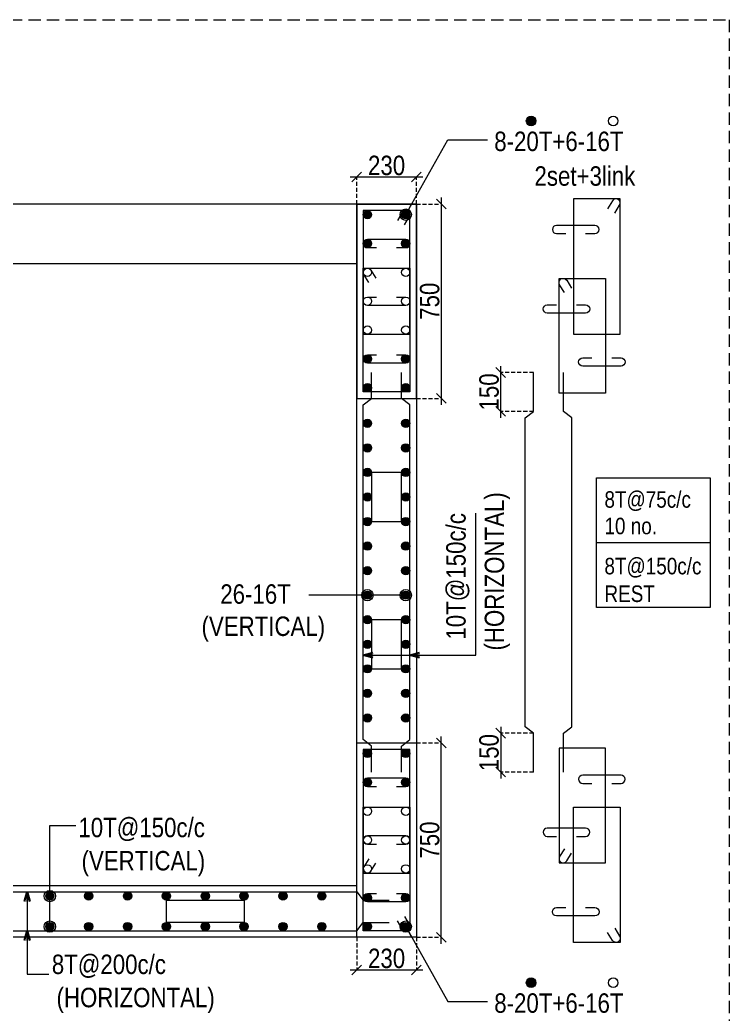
# Model space of a CAD drawing. Header units: millimetres. Extents: x 1112055 to 3390982, y -148532 to 766891.
# Drawn here: x 2258776 to 2269805, y 250427 to 265775 of the extents above; entities that cross this region are included whole.
import ezdxf

# ---------------------------------------------------------------- set-up
doc = ezdxf.new("R2010")
doc.units = ezdxf.units.MM
doc.header["$PDMODE"] = 35
doc.header["$PDSIZE"] = -25
doc.linetypes.add('DASHED2', pattern=[0.375, 0.25, -0.125])
doc.linetypes.add('Hidden', pattern=[9.525, 6.35, -3.175])
for name, color, linetype, lineweight in [('B COL. SIZE DIM', 220, 'Continuous', 25), ('B COLUMN', 1, 'Hidden', 9), ('B P.C.C', 251, 'Continuous', 0), ('B STEEL', 34, 'Continuous', 15), ('B STEEL TEXT', 7, 'Continuous', 15), ('B TITLE BLOCK', 250, 'Continuous', 0)]:
    doc.layers.add(name, color=color, linetype=linetype, lineweight=lineweight)
doc.styles.add('ARIAL', font='arial.ttf')
doc.styles.add('dim inside', font='romans.shx', dxfattribs={"width": 0.8, "height": 125})
doc.styles.add('SWINC', font='swissc.ttf')
doc.dimstyles.new('DIM 1', dxfattribs={"dimscale": 0, "dimtxt": 230, "dimasz": 150, "dimexe": 0.18, "dimexo": 0.0625, "dimgap": 0.5, "dimtad": 1, "dimdec": 0, "dimzin": 0, "dimdsep": 46, "dimtxsty": 'ARIAL', "dimblk": 'OBLIQUE', "dimcen": 6, "dimse1": 1, "dimse2": 1, "dimclrd": 256, "dimclrt": 256, "dimadec": 0, "dimazin": 2, "dimtfac": 0.75, "dimtdec": 0, "dimtix": 1, "dimtofl": 0, "dimtmove": 1, "dimatfit": 3, "dimldrblk": 'OPEN30', "dimfxl": 0.18, "dimfrac": 1, "dimtolj": 1, "dimtzin": 0, "dimlwd": -1, "dimarcsym": 0})
doc.dimstyles.new('dim inside', dxfattribs={"dimtxt": 125, "dimasz": 100, "dimexe": 0, "dimexo": 0, "dimgap": 10, "dimtad": 0, "dimdec": 0, "dimzin": 0, "dimdsep": 46, "dimtxsty": 'dim inside', "dimblk": 'SMALL', "dimcen": 0.09, "dimadec": 0, "dimazin": 0, "dimtfac": 1, "dimtdec": 0, "dimtofl": 0, "dimtmove": 0, "dimatfit": 3, "dimfxl": 1, "dimtolj": 1, "dimtzin": 0, "dimarcsym": 2})

# ---------------------------------------------------------------- blocks, each defined once
blk = doc.blocks.new('_Oblique')
at = {"color": 0, "linetype": 'ByBlock', "lineweight": -2}
blk.add_line((-0.5, -0.5), (0.5, 0.5), dxfattribs=at)
blk = doc.blocks.new('_Open30')
at = {"color": 0, "linetype": 'ByBlock', "lineweight": -2}
for p, q in [((-1, 0.27), (0, 0)), ((0, 0), (-1, -0.27)), ((0, 0), (-1, 0))]:
    blk.add_line(p, q, dxfattribs=at)
blk = doc.blocks.new('*D701')
at = {"layer": 'B COL. SIZE DIM', "color": 250, "lineweight": 9, "ltscale": 250, "transparency": 16777216}
blk.add_line((2264999, 263348), (2263879, 263348), dxfattribs=at)
at = {"layer": 'B COL. SIZE DIM', "color": 250, "linetype": 'DASHED2', "lineweight": 9, "ltscale": 250, "transparency": 16777216}
for p, q in [((2263979, 262932), (2263979, 263348)), ((2264899, 262932), (2264899, 263348))]:
    blk.add_line(p, q, dxfattribs=at)
at = {"layer": 'Defpoints', "color": 0, "ltscale": 250, "transparency": 16777216}
for p in [(2263979, 263348), (2263979, 262932), (2264899, 262932)]:
    blk.add_point(p, dxfattribs=at)
at = {"layer": 'B COL. SIZE DIM', "color": 250, "lineweight": 9, "ltscale": 250, "transparency": 16777216, "xscale": 150, "yscale": 150, "zscale": 150, "rotation": 180}
blk.add_blockref('_Oblique', (2263979, 263348), dxfattribs=at)
at = {"layer": 'B COL. SIZE DIM', "color": 250, "lineweight": 9, "ltscale": 250, "transparency": 16777216, "xscale": 150, "yscale": 150, "zscale": 150}
blk.add_blockref('_Oblique', (2264899, 263348), dxfattribs=at)
at = {"layer": 'B COL. SIZE DIM', "color": 6, "ltscale": 250, "transparency": 16777216, "insert": (2264439, 263527), "char_height": 300, "attachment_point": 5, "style": 'SWINC'}
blk.add_mtext('\\A1;230', dxfattribs=at)
blk = doc.blocks.new('*D710')
at = {"layer": 'B COL. SIZE DIM', "color": 250, "linetype": 'DASHED2', "lineweight": 9, "ltscale": 250, "transparency": 16777216}
for p, q in [((2264899, 262932), (2265284, 262932)), ((2264899, 259932), (2265284, 259932))]:
    blk.add_line(p, q, dxfattribs=at)
at = {"layer": 'B COL. SIZE DIM', "color": 250, "lineweight": 9, "ltscale": 250, "transparency": 16777216}
blk.add_line((2265284, 263032), (2265284, 259832), dxfattribs=at)
at = {"layer": 'Defpoints', "color": 0, "ltscale": 250, "transparency": 16777216}
for p in [(2264899, 262932), (2264899, 259932), (2265284, 259932)]:
    blk.add_point(p, dxfattribs=at)
at = {"layer": 'B COL. SIZE DIM', "color": 250, "lineweight": 9, "ltscale": 250, "transparency": 16777216, "xscale": 150, "yscale": 150, "zscale": 150}
for p, rotation in [((2265284, 262932), 90), ((2265284, 259932), 270)]:
    blk.add_blockref('_Oblique', p, dxfattribs=dict(at, rotation=rotation))
at = {"layer": 'B COL. SIZE DIM', "color": 6, "ltscale": 250, "transparency": 16777216, "insert": (2265105, 261432), "char_height": 300, "attachment_point": 5, "rotation": 90, "style": 'SWINC'}
blk.add_mtext('\\A1;750', dxfattribs=at)
blk = doc.blocks.new('*D702')
at = {"layer": 'B COL. SIZE DIM', "color": 250, "linetype": 'DASHED2', "lineweight": 9, "ltscale": 250, "transparency": 16777216}
for p, q in [((2263979, 251614), (2263979, 251107)), ((2264899, 251614), (2264899, 251107))]:
    blk.add_line(p, q, dxfattribs=at)
at = {"layer": 'B COL. SIZE DIM', "color": 250, "lineweight": 9, "ltscale": 250, "transparency": 16777216}
blk.add_line((2264999, 251107), (2263879, 251107), dxfattribs=at)
at = {"layer": 'Defpoints', "color": 0, "ltscale": 250, "transparency": 16777216}
for p in [(2263979, 251614), (2264899, 251614), (2263979, 251107)]:
    blk.add_point(p, dxfattribs=at)
at = {"layer": 'B COL. SIZE DIM', "color": 250, "lineweight": 9, "ltscale": 250, "transparency": 16777216, "xscale": 150, "yscale": 150, "zscale": 150, "rotation": 180}
blk.add_blockref('_Oblique', (2263979, 251107), dxfattribs=at)
at = {"layer": 'B COL. SIZE DIM', "color": 250, "lineweight": 9, "ltscale": 250, "transparency": 16777216, "xscale": 150, "yscale": 150, "zscale": 150}
blk.add_blockref('_Oblique', (2264899, 251107), dxfattribs=at)
at = {"layer": 'B COL. SIZE DIM', "color": 6, "ltscale": 250, "transparency": 16777216, "insert": (2264439, 251286), "char_height": 300, "attachment_point": 5, "style": 'SWINC'}
blk.add_mtext('\\A1;230', dxfattribs=at)
blk = doc.blocks.new('*D703')
at = {"layer": 'B COL. SIZE DIM', "color": 250, "lineweight": 9, "ltscale": 250, "transparency": 16777216}
blk.add_line((2266201, 254864), (2266201, 254064), dxfattribs=at)
at = {"layer": 'B COL. SIZE DIM', "color": 250, "linetype": 'DASHED2', "lineweight": 9, "ltscale": 250, "transparency": 16777216}
for p, q in [((2266706, 254764), (2266201, 254764)), ((2266706, 254164), (2266201, 254164))]:
    blk.add_line(p, q, dxfattribs=at)
at = {"layer": 'Defpoints', "color": 0, "ltscale": 250, "transparency": 16777216}
for p in [(2266706, 254764), (2266201, 254164), (2266706, 254164)]:
    blk.add_point(p, dxfattribs=at)
at = {"layer": 'B COL. SIZE DIM', "color": 250, "lineweight": 9, "ltscale": 250, "transparency": 16777216, "xscale": 150, "yscale": 150, "zscale": 150}
for p, rotation in [((2266201, 254764), 90), ((2266201, 254164), 270)]:
    blk.add_blockref('_Oblique', p, dxfattribs=dict(at, rotation=rotation))
at = {"layer": 'B COL. SIZE DIM', "color": 6, "ltscale": 250, "transparency": 16777216, "insert": (2266022, 254464), "char_height": 300, "attachment_point": 5, "rotation": 90, "style": 'SWINC'}
blk.add_mtext('\\A1;150', dxfattribs=at)
blk = doc.blocks.new('*D704')
at = {"layer": 'B COL. SIZE DIM', "color": 250, "lineweight": 9, "ltscale": 250, "transparency": 16777216}
blk.add_line((2266201, 259632), (2266201, 260432), dxfattribs=at)
at = {"layer": 'B COL. SIZE DIM', "color": 250, "linetype": 'DASHED2', "lineweight": 9, "ltscale": 250, "transparency": 16777216}
for p, q in [((2266706, 260332), (2266201, 260332)), ((2266706, 259732), (2266201, 259732))]:
    blk.add_line(p, q, dxfattribs=at)
at = {"layer": 'Defpoints', "color": 0, "ltscale": 250, "transparency": 16777216}
for p in [(2266201, 260332), (2266706, 260332), (2266706, 259732)]:
    blk.add_point(p, dxfattribs=at)
at = {"layer": 'B COL. SIZE DIM', "color": 250, "lineweight": 9, "ltscale": 250, "transparency": 16777216, "xscale": 150, "yscale": 150, "zscale": 150}
for p, rotation in [((2266201, 260332), 90), ((2266201, 259732), 270)]:
    blk.add_blockref('_Oblique', p, dxfattribs=dict(at, rotation=rotation))
at = {"layer": 'B COL. SIZE DIM', "color": 6, "ltscale": 250, "transparency": 16777216, "insert": (2266022, 260032), "char_height": 300, "attachment_point": 5, "rotation": 90, "style": 'SWINC'}
blk.add_mtext('\\A1;150', dxfattribs=at)
blk = doc.blocks.new('*D711')
at = {"layer": 'B COL. SIZE DIM', "color": 250, "lineweight": 9, "ltscale": 250, "transparency": 16777216}
blk.add_line((2265284, 251514), (2265284, 254714), dxfattribs=at)
at = {"layer": 'B COL. SIZE DIM', "color": 250, "linetype": 'DASHED2', "lineweight": 9, "ltscale": 250, "transparency": 16777216}
for p, q in [((2264899, 254614), (2265284, 254614)), ((2264899, 251614), (2265284, 251614))]:
    blk.add_line(p, q, dxfattribs=at)
at = {"layer": 'Defpoints', "color": 0, "ltscale": 250, "transparency": 16777216}
for p in [(2264899, 254614), (2265284, 254614), (2264899, 251614)]:
    blk.add_point(p, dxfattribs=at)
at = {"layer": 'B COL. SIZE DIM', "color": 250, "lineweight": 9, "ltscale": 250, "transparency": 16777216, "xscale": 150, "yscale": 150, "zscale": 150}
for p, rotation in [((2265284, 254614), 90), ((2265284, 251614), 270)]:
    blk.add_blockref('_Oblique', p, dxfattribs=dict(at, rotation=rotation))
at = {"layer": 'B COL. SIZE DIM', "color": 6, "ltscale": 250, "transparency": 16777216, "insert": (2265105, 253114), "char_height": 300, "attachment_point": 5, "rotation": 90, "style": 'SWINC'}
blk.add_mtext('\\A1;750', dxfattribs=at)

msp = doc.modelspace()

# ---------------------------------------------------------------- hatches: boundary and pattern name
at = {"layer": 'B STEEL', "lineweight": 13}
h = msp.add_hatch(color=256, dxfattribs=at)
h.dxf.hatch_style = 1
edge = h.paths.add_edge_path()
edge.add_arc((2266670, 264214.7), 73.3, 0, 360)
at = {"layer": 'B STEEL', "lineweight": 9, "ltscale": 0.5}
h = msp.add_hatch(color=34, dxfattribs=at)
edge = h.paths.add_edge_path()
edge.add_arc((2264142.9, 262768.4), 64, 360, 720, ccw=False)
h = msp.add_hatch(color=34, dxfattribs=at)
edge = h.paths.add_edge_path()
edge.add_arc((2264734.9, 262768.4), 64, -180, 180)
h = msp.add_hatch(color=34, dxfattribs=at)
edge = h.paths.add_edge_path()
edge.add_arc((2264142.9, 262323), 64, 360, 720, ccw=False)
h = msp.add_hatch(color=34, dxfattribs=at)
edge = h.paths.add_edge_path()
edge.add_arc((2264734.9, 262323), 64, -180, 180)
h = msp.add_hatch(color=34, dxfattribs=at)
edge = h.paths.add_edge_path()
edge.add_arc((2264142.9, 260541.7), 64, 360, 720, ccw=False)
h = msp.add_hatch(color=34, dxfattribs=at)
edge = h.paths.add_edge_path()
edge.add_arc((2264734.9, 260541.7), 64, -180, 180)
h = msp.add_hatch(color=34, dxfattribs=at)
edge = h.paths.add_edge_path()
edge.add_arc((2264142.9, 260096.4), 64, 0, 360)
h = msp.add_hatch(color=34, dxfattribs=at)
edge = h.paths.add_edge_path()
edge.add_arc((2264734.9, 260096.4), 64, 540, 900, ccw=False)
h = msp.add_hatch(color=34, dxfattribs=at)
edge = h.paths.add_edge_path()
edge.add_arc((2264142.9, 259547.3), 64, 360, 720, ccw=False)
h = msp.add_hatch(color=34, dxfattribs=at)
edge = h.paths.add_edge_path()
edge.add_arc((2264734.9, 259547.3), 64, -180, 180)
h = msp.add_hatch(color=34, dxfattribs=at)
edge = h.paths.add_edge_path()
edge.add_arc((2264142.9, 259168.4), 64, 360, 720, ccw=False)
h = msp.add_hatch(color=34, dxfattribs=at)
edge = h.paths.add_edge_path()
edge.add_arc((2264734.9, 259168.4), 64, -180, 180)
h = msp.add_hatch(color=34, dxfattribs=at)
edge = h.paths.add_edge_path()
edge.add_arc((2264142.9, 258789.4), 64, 360, 720, ccw=False)
h = msp.add_hatch(color=34, dxfattribs=at)
edge = h.paths.add_edge_path()
edge.add_arc((2264734.9, 258789.4), 64, -180, 180)
h = msp.add_hatch(color=34, dxfattribs=at)
edge = h.paths.add_edge_path()
edge.add_arc((2264142.9, 258410.4), 64, 360, 720, ccw=False)
h = msp.add_hatch(color=34, dxfattribs=at)
edge = h.paths.add_edge_path()
edge.add_arc((2264734.9, 258410.4), 64, -180, 180)
h = msp.add_hatch(color=34, dxfattribs=at)
edge = h.paths.add_edge_path()
edge.add_arc((2264142.9, 258031.4), 64, 360, 720, ccw=False)
h = msp.add_hatch(color=34, dxfattribs=at)
edge = h.paths.add_edge_path()
edge.add_arc((2264734.9, 258031.4), 64, -180, 180)
h = msp.add_hatch(color=34, dxfattribs=at)
edge = h.paths.add_edge_path()
edge.add_arc((2264142.9, 257652.4), 64, 360, 720, ccw=False)
h = msp.add_hatch(color=34, dxfattribs=at)
edge = h.paths.add_edge_path()
edge.add_arc((2264734.9, 257652.4), 64, -180, 180)
h = msp.add_hatch(color=34, dxfattribs=at)
edge = h.paths.add_edge_path()
edge.add_arc((2264142.9, 257273.4), 64, 360, 720, ccw=False)
h = msp.add_hatch(color=34, dxfattribs=at)
edge = h.paths.add_edge_path()
edge.add_arc((2264734.9, 257273.4), 64, -180, 180)
h = msp.add_hatch(color=34, dxfattribs=at)
edge = h.paths.add_edge_path()
edge.add_arc((2264142.9, 256894.4), 64, 360, 720, ccw=False)
h = msp.add_hatch(color=34, dxfattribs=at)
edge = h.paths.add_edge_path()
edge.add_arc((2264734.9, 256894.4), 64, -180, 180)
h = msp.add_hatch(color=34, dxfattribs=at)
edge = h.paths.add_edge_path()
edge.add_arc((2264142.9, 256515.4), 64, 360, 720, ccw=False)
h = msp.add_hatch(color=34, dxfattribs=at)
edge = h.paths.add_edge_path()
edge.add_arc((2264734.9, 256515.4), 64, -180, 180)
h = msp.add_hatch(color=34, dxfattribs=at)
edge = h.paths.add_edge_path()
edge.add_arc((2264142.9, 256136.4), 64, 360, 720, ccw=False)
h = msp.add_hatch(color=34, dxfattribs=at)
edge = h.paths.add_edge_path()
edge.add_arc((2264734.9, 256136.4), 64, -180, 180)
h = msp.add_hatch(color=34, dxfattribs=at)
edge = h.paths.add_edge_path()
edge.add_arc((2264142.9, 255757.4), 64, 360, 720, ccw=False)
h = msp.add_hatch(color=34, dxfattribs=at)
edge = h.paths.add_edge_path()
edge.add_arc((2264734.9, 255757.4), 64, -180, 180)
h = msp.add_hatch(color=34, dxfattribs=at)
edge = h.paths.add_edge_path()
edge.add_arc((2264142.9, 255378.4), 64, 360, 720, ccw=False)
h = msp.add_hatch(color=34, dxfattribs=at)
edge = h.paths.add_edge_path()
edge.add_arc((2264734.9, 255378.4), 64, -180, 180)
h = msp.add_hatch(color=34, dxfattribs=at)
edge = h.paths.add_edge_path()
edge.add_arc((2264142.9, 254999.4), 64, 360, 720, ccw=False)
h = msp.add_hatch(color=34, dxfattribs=at)
edge = h.paths.add_edge_path()
edge.add_arc((2264734.9, 254999.4), 64, -180, 180)
h = msp.add_hatch(color=34, dxfattribs=at)
edge = h.paths.add_edge_path()
edge.add_arc((2264142.9, 254450.3), 64, 360, 720, ccw=False)
h = msp.add_hatch(color=34, dxfattribs=at)
edge = h.paths.add_edge_path()
edge.add_arc((2264734.9, 254450.3), 64, -180, 180)
h = msp.add_hatch(color=34, dxfattribs=at)
edge = h.paths.add_edge_path()
edge.add_arc((2264143, 254005), 64, 360, 720, ccw=False)
h = msp.add_hatch(color=34, dxfattribs=at)
edge = h.paths.add_edge_path()
edge.add_arc((2264734.9, 254005), 64, -180, 180)
h = msp.add_hatch(color=34, dxfattribs=at)
edge = h.paths.add_edge_path()
edge.add_arc((2259238.9, 252250.3), 64, 0, 360)
h = msp.add_hatch(color=34, dxfattribs=at)
edge = h.paths.add_edge_path()
edge.add_arc((2259838.9, 252250.3), 64, 0, 360)
h = msp.add_hatch(color=34, dxfattribs=at)
edge = h.paths.add_edge_path()
edge.add_arc((2260438.9, 252250.3), 64, 180, 540, ccw=False)
h = msp.add_hatch(color=34, dxfattribs=at)
edge = h.paths.add_edge_path()
edge.add_arc((2261038.9, 252250.3), 64, 0, 360)
h = msp.add_hatch(color=34, dxfattribs=at)
edge = h.paths.add_edge_path()
edge.add_arc((2261638.9, 252250.3), 64, 0, 360)
h = msp.add_hatch(color=34, dxfattribs=at)
edge = h.paths.add_edge_path()
edge.add_arc((2262238.9, 252250.3), 64, 0, 360)
h = msp.add_hatch(color=34, dxfattribs=at)
edge = h.paths.add_edge_path()
edge.add_arc((2262838.9, 252250.3), 64, 0, 360)
h = msp.add_hatch(color=34, dxfattribs=at)
edge = h.paths.add_edge_path()
edge.add_arc((2263438.9, 252250.3), 64, 0, 360)
h = msp.add_hatch(color=34, dxfattribs=at)
edge = h.paths.add_edge_path()
edge.add_arc((2264143, 252223.7), 64, 360, 720, ccw=False)
h = msp.add_hatch(color=34, dxfattribs=at)
edge = h.paths.add_edge_path()
edge.add_arc((2264734.9, 252223.7), 64, -180, 180)
h = msp.add_hatch(color=34, dxfattribs=at)
edge = h.paths.add_edge_path()
edge.add_arc((2259238.9, 251778.4), 64, 0, 360)
h = msp.add_hatch(color=34, dxfattribs=at)
edge = h.paths.add_edge_path()
edge.add_arc((2259838.9, 251778.4), 64, 0, 360)
h = msp.add_hatch(color=34, dxfattribs=at)
edge = h.paths.add_edge_path()
edge.add_arc((2260438.9, 251778.4), 64, 180, 540, ccw=False)
h = msp.add_hatch(color=34, dxfattribs=at)
edge = h.paths.add_edge_path()
edge.add_arc((2261038.9, 251778.4), 64, 0, 360)
h = msp.add_hatch(color=34, dxfattribs=at)
edge = h.paths.add_edge_path()
edge.add_arc((2261638.9, 251778.4), 64, 0, 360)
h = msp.add_hatch(color=34, dxfattribs=at)
edge = h.paths.add_edge_path()
edge.add_arc((2262238.9, 251778.4), 64, 0, 360)
h = msp.add_hatch(color=34, dxfattribs=at)
edge = h.paths.add_edge_path()
edge.add_arc((2262838.9, 251778.4), 64, 0, 360)
h = msp.add_hatch(color=34, dxfattribs=at)
edge = h.paths.add_edge_path()
edge.add_arc((2263438.9, 251778.4), 64, 0, 360)
h = msp.add_hatch(color=34, dxfattribs=at)
edge = h.paths.add_edge_path()
edge.add_arc((2264142.9, 251778.4), 64, 0, 360)
h = msp.add_hatch(color=34, dxfattribs=at)
edge = h.paths.add_edge_path()
edge.add_arc((2264734.9, 251778.4), 64, 540, 900, ccw=False)
at = {"layer": 'B STEEL', "lineweight": 13}
h = msp.add_hatch(color=256, dxfattribs=at)
h.dxf.hatch_style = 1
edge = h.paths.add_edge_path()
edge.add_arc((2266670, 250912.4), 73.3, 0, 360)

# ---------------------------------------------------------------- linework, layer by layer
at = {"layer": 'B COLUMN', "color": 1, "linetype": 'ByBlock', "lineweight": 20}
for points in [[(2263978.9, 262932.4), (2264898.9, 262932.4), (2264898.9, 251614.4), (2254378.9, 251614.4), (2254378.9, 262932.4), (2255298.9, 262932.4), (2255298.9, 252414.4), (2263978.9, 252414.4)], [(2255298.9, 262012.4), (2263978.9, 262012.4), (2263978.9, 262932.4), (2255298.9, 262932.4)], [(2263978.9, 262932.4), (2264898.9, 262932.4), (2264898.9, 251614.4), (2263978.9, 251614.4)], [(2263978.9, 259932.4), (2264898.9, 259932.4), (2264898.9, 262932.4), (2263978.9, 262932.4)], [(2263978.9, 254614.4), (2264898.9, 254614.4), (2264898.9, 251614.4), (2263978.9, 251614.4)]]:
    msp.add_lwpolyline(points, close=True, dxfattribs=at)
at = {"layer": 'B P.C.C', "color": 250, "lineweight": 0, "ltscale": 30}
msp.add_line((2267681.6, 257705.8), (2269434.7, 257705.8), dxfattribs=at)
at = {"layer": 'B P.C.C', "color": 250, "linetype": 'Hidden', "lineweight": 0, "ltscale": 30}
msp.add_lwpolyline([(2250050.5, 265775.3), (2269729.4, 265775.3), (2269729.4, 247617.1), (2250050.5, 247617.1)], close=True, dxfattribs=at)
at = {"layer": 'B P.C.C', "color": 250, "lineweight": 0, "ltscale": 30}
msp.add_lwpolyline([(2267681.6, 258708.4), (2269434.7, 258708.4), (2269434.7, 256703.2), (2267681.6, 256703.2)], close=True, dxfattribs=at)
at = {"layer": 'B STEEL', "lineweight": 13}
for points in [[(2267325.6, 260923), (2268045.6, 260923), (2268045.6, 263012.3), (2267325.6, 263012.3)], [(2264078.9, 260923), (2264798.9, 260923), (2264798.9, 262832.4), (2264078.9, 262832.4)], [(2264078.9, 261941.7), (2264798.9, 261941.7), (2264798.9, 260032.4), (2264078.9, 260032.4)], [(2267101.6, 261785.3), (2267821.6, 261785.3), (2267821.6, 260012.3), (2267101.6, 260012.3)], [(2264078.9, 252605), (2264798.9, 252605), (2264798.9, 254514.4), (2264078.9, 254514.4)], [(2267101.6, 252761.5), (2267821.6, 252761.5), (2267821.6, 254534.5), (2267101.6, 254534.5)], [(2264078.9, 253623.7), (2264798.9, 253623.7), (2264798.9, 251714.4), (2264078.9, 251714.4)], [(2267325.6, 253623.7), (2268045.6, 253623.7), (2268045.6, 251534.5), (2267325.6, 251534.5)]]:
    msp.add_lwpolyline(points, close=True, dxfattribs=at)
at = {"layer": 'B STEEL', "color": 34, "lineweight": 9, "ltscale": 0.5}
for points in [[(2267961.4, 262793.2), (2268036.1, 262914.7, 1), (2267927.1, 262981.8), (2267852.3, 262860.3)], [(2264714.7, 262613.3), (2264789.4, 262734.8, 1), (2264680.4, 262801.9), (2264605.6, 262680.4)], [(2267512.9, 262475.2), (2267655.6, 262475.2, 1), (2267655.6, 262603.3), (2267063.6, 262603.3, 1), (2267063.6, 262475.2), (2267206.2, 262475.2)], [(2264592.3, 262259), (2264734.9, 262259, 1), (2264734.9, 262387), (2264142.9, 262387, 1), (2264142.9, 262259), (2264285.6, 262259)], [(2264163.2, 261722.7), (2264088.4, 261844.1, -1), (2264197.5, 261911.3), (2264272.2, 261789.8)], [(2267185.9, 261566.2), (2267111.1, 261687.7, -1), (2267220.2, 261754.8), (2267295, 261633.3)], [(2264592.3, 261496.4), (2264734.9, 261496.4, -1), (2264734.9, 261368.4), (2264142.9, 261368.4, -1), (2264142.9, 261496.4), (2264285.6, 261496.4)], [(2267369.4, 261376.3), (2267512.1, 261376.3, -1), (2267512.1, 261248.2), (2266920.1, 261248.2, -1), (2266920.1, 261376.3), (2267062.7, 261376.3)], [(2264592.3, 260605.7), (2264734.9, 260605.7, -1), (2264734.9, 260477.7), (2264142.9, 260477.7, -1), (2264142.9, 260605.7), (2264285.6, 260605.7)], [(2267916.2, 260558.3), (2268058.8, 260558.3, -1), (2268058.8, 260430.3), (2267466.8, 260430.3, -1), (2267466.8, 260558.3), (2267609.5, 260558.3)], [(2264592.3, 253941), (2264734.9, 253941, 1), (2264734.9, 254069), (2264142.9, 254069, 1), (2264142.9, 253941), (2264285.6, 253941)], [(2267916.2, 253988.4), (2268058.8, 253988.4, 1), (2268058.8, 254116.5), (2267466.8, 254116.5, 1), (2267466.8, 253988.4), (2267609.5, 253988.4)], [(2267369.4, 253170.4), (2267512.1, 253170.4, 1), (2267512.1, 253298.5), (2266920.1, 253298.5, 1), (2266920.1, 253170.4), (2267062.7, 253170.4)], [(2264592.3, 253050.3), (2264734.9, 253050.3, 1), (2264734.9, 253178.4), (2264142.9, 253178.4, 1), (2264142.9, 253050.3), (2264285.6, 253050.3)], [(2267185.9, 252980.5), (2267111.1, 252859, 1), (2267220.2, 252791.9), (2267295, 252913.4)], [(2264163.2, 252824.1), (2264088.4, 252702.6, 1), (2264197.5, 252635.5), (2264272.2, 252757)], [(2264592.3, 252287.7), (2264734.9, 252287.7, -1), (2264734.9, 252159.7), (2264142.9, 252159.7, -1), (2264142.9, 252287.7), (2264285.6, 252287.7)], [(2267512.9, 252071.5), (2267655.6, 252071.5, -1), (2267655.6, 251943.5), (2267063.6, 251943.5, -1), (2267063.6, 252071.5), (2267206.2, 252071.5)], [(2264714.7, 251933.4), (2264789.4, 251811.9, -1), (2264680.4, 251744.8), (2264605.6, 251866.3)], [(2267961.4, 251753.5), (2268036.1, 251632, -1), (2267927.1, 251564.9), (2267852.3, 251686.4)]]:
    msp.add_lwpolyline(points, format="xyb", dxfattribs=at)
at = {"layer": 'B STEEL', "lineweight": 13}
for points in [[(2264207, 254164.4), (2264207, 254564.4), (2264078.9, 254664.4), (2264078.9, 259832.4), (2264207, 259932.4), (2264207, 260332.4)], [(2264670.9, 254164.4), (2264670.9, 254564.4), (2264798.9, 254664.4), (2264798.9, 259832.4), (2264670.9, 259932.4), (2264670.9, 260332.4)], [(2266706.3, 254164.4), (2266706.3, 254764.4), (2266578.2, 254864.4), (2266578.2, 259632.4), (2266706.3, 259732.4), (2266706.3, 260332.4)], [(2267170.2, 254164.4), (2267170.2, 254764.4), (2267298.2, 254864.4), (2267298.2, 259632.4), (2267170.2, 259732.4), (2267170.2, 260332.4)], [(2254798.9, 252186.3), (2255198.9, 252186.3), (2255298.9, 252314.4), (2263978.9, 252314.4), (2264078.9, 252186.3), (2264478.9, 252186.3)], [(2254798.9, 251842.4), (2255198.9, 251842.4), (2255298.9, 251714.4), (2263978.9, 251714.4), (2264078.9, 251842.4), (2264478.9, 251842.4)]]:
    msp.add_lwpolyline(points, dxfattribs=at)
at = {"layer": 'B STEEL', "color": 3, "lineweight": 13}
for points in [[(2264670.9, 258789.4), (2264207, 258789.4), (2264207, 258031.4), (2264670.9, 258031.4)], [(2264670.9, 256515.4), (2264207, 256515.4), (2264207, 255757.4), (2264670.9, 255757.4)], [(2262238.9, 252186.3), (2262238.9, 251842.4), (2261038.9, 251842.4), (2261038.9, 252186.3)]]:
    msp.add_lwpolyline(points, close=True, dxfattribs=at)
at = {"layer": 'B STEEL', "lineweight": 13}
for centre in [(2266670, 264214.7), (2267938.5, 264214.7), (2266670, 250912.4), (2267938.5, 250912.4)]:
    msp.add_circle(centre, 73.3, dxfattribs=at)
at = {"layer": 'B STEEL', "color": 34, "lineweight": 9, "ltscale": 0.5}
for centre in [(2264142.9, 262768.4), (2264734.9, 262768.4), (2264142.9, 262323), (2264734.9, 262323), (2264142.9, 261877.7), (2264734.9, 261877.7), (2264142.9, 261432.4), (2264734.9, 261432.4), (2264142.9, 260987), (2264734.9, 260987), (2264142.9, 260541.7), (2264734.9, 260541.7), (2264142.9, 260096.4), (2264734.9, 260096.4), (2264142.9, 259547.3), (2264734.9, 259547.3), (2264142.9, 259168.4), (2264734.9, 259168.4), (2264142.9, 258789.4), (2264734.9, 258789.4), (2264142.9, 258410.4), (2264734.9, 258410.4), (2264142.9, 258031.4), (2264734.9, 258031.4), (2264142.9, 257652.4), (2264734.9, 257652.4), (2264142.9, 257273.4), (2264734.9, 257273.4), (2264142.9, 256894.4), (2264734.9, 256894.4), (2264142.9, 256515.4), (2264734.9, 256515.4), (2264142.9, 256136.4), (2264734.9, 256136.4), (2264142.9, 255757.4), (2264734.9, 255757.4), (2264142.9, 255378.4), (2264734.9, 255378.4), (2264142.9, 254999.4), (2264734.9, 254999.4), (2264142.9, 254450.3), (2264734.9, 254450.3), (2264142.9, 254005), (2264734.9, 254005), (2264142.9, 253559.7), (2264734.9, 253559.7), (2264142.9, 253114.4), (2264734.9, 253114.4), (2264142.9, 252669), (2264734.9, 252669), (2259238.9, 252250.3), (2259838.9, 252250.3), (2260438.9, 252250.3), (2261038.9, 252250.3), (2261638.9, 252250.3), (2262238.9, 252250.3), (2262838.9, 252250.3), (2263438.9, 252250.3), (2264142.9, 252223.7), (2264734.9, 252223.7), (2259238.9, 251778.4), (2259838.9, 251778.4), (2260438.9, 251778.4), (2261038.9, 251778.4), (2261638.9, 251778.4), (2262238.9, 251778.4), (2262838.9, 251778.4), (2263438.9, 251778.4), (2264142.9, 251778.4), (2264734.9, 251778.4)]:
    msp.add_circle(centre, 64, dxfattribs=at)

# ---------------------------------------------------------------- texts
at = {"layer": 'B STEEL TEXT', "lineweight": 5, "style": 'SWINC'}
for s, height, p in [('8-20T+6-16T', 300, (2266101.1, 263750)), ('2set+3link', 300, (2266722.4, 263215.1)), ('8T@75c/c', 255, (2267803, 258244.4)), ('10 no.', 255, (2267803, 257834.9)), ('8T@150c/c', 255, (2267803, 257216)), ('26-16T', 300, (2261870.9, 256761.9)), ('REST', 255, (2267803, 256789)), ('(VERTICAL)', 300, (2261581.6, 256264.7)), ('10T@150c/c', 300, (2259679.7, 253158.1)), ('(VERTICAL)', 300, (2259728.8, 252645.3)), ('8T@200c/c', 300, (2259269.8, 251045.9)), ('(HORIZONTAL)', 300, (2259342.4, 250533.1)), ('8-20T+6-16T', 300, (2266101.1, 250447.7))]:
    msp.add_text(s, height=height, dxfattribs=at).set_placement(p)
for s, p in [('(HORIZONTAL)', (2266254.3, 256039.8)), ('10T@150c/c', (2265659.5, 256208.4))]:
    msp.add_text(s, height=300, rotation=90, dxfattribs=at).set_placement(p)
at = {"layer": 'B TITLE BLOCK', "color": 251, "insert": (2646758.7, 251906.3), "char_height": 315.198, "attachment_point": 2, "style": 'SWINC'}
msp.add_mtext_dynamic_manual_height_columns('\\pxsm1,qj;{\\fBankGothic Lt BT|b0|i0|c0|p34;BHOOMI\\P\\ps*,q*;\\fGost|b0|i0|c0|p2;\\H0.8x;- CONSULTANTS -\\C1; }', width=824178.808, gutter_width=0, heights=[115930.2], dxfattribs=at)

# ---------------------------------------------------------------- dimensions: what is measured, and where the dimension line sits
at = {"layer": 'B COL. SIZE DIM', "color": 250, "ltscale": 250}
for base, p1, p2, angle, picture, middle in [((2263978.9, 263348.1), (2264898.9, 262932.4), (2263978.9, 262932.4), 180, '*D701', (2264438.9, 263527.3)), ((2265283.7, 259932.4), (2264898.9, 262932.4), (2264898.9, 259932.4), 90, '*D710', (2265104.9, 261432.4)), ((2266201.1, 260332.4), (2266706.3, 259732.4), (2266706.3, 260332.4), 270, '*D704', (2266022.1, 260032.4)), ((2266201.1, 254164.4), (2266706.3, 254764.4), (2266706.3, 254164.4), 90, '*D703', (2266022.1, 254464.4)), ((2265283.7, 254614.4), (2264898.9, 251614.4), (2264898.9, 254614.4), 270, '*D711', (2265104.9, 253114.4)), ((2263978.9, 251107), (2264898.9, 251614.4), (2263978.9, 251614.4), 180, '*D702', (2264438.9, 251286.2))]:
    dim = msp.add_linear_dim(base=base, p1=p1, p2=p2, angle=angle, dimstyle='dim inside', override={"dimtxt": 300, "dimasz": 150, "dimgap": 25, "dimtad": 3, "dimlfac": 0.25, "dimtxsty": 'SWINC', "dimblk1": 'Oblique', "dimblk2": 'Oblique', "dimsah": 1, "dimdle": 100, "dimclrd": 250, "dimclre": 250, "dimclrt": 6, "dimfxl": 1000, "dimlwd": 9, "dimlwe": 9}, dxfattribs=at)
    dim.commit()
    dim.dimension.update_dxf_attribs({"geometry": picture, "text_midpoint": middle})

# ---------------------------------------------------------------- leaders
at = {"layer": 'B STEEL TEXT', "lineweight": 9}
for points in [[(2264734.9, 262768.4), (2265385.6, 263924.5), (2265998.7, 263924.5)], [(2264734.9, 256894.4), (2263238.4, 256894.4)], [(2264142.9, 256894.4), (2263238.4, 256894.4)], [(2259238.9, 251778.4), (2259238.9, 253336.7), (2259642.9, 253336.7)], [(2259238.9, 252250.3), (2259238.9, 253336.7), (2259642.9, 253336.7)], [(2264734.9, 251778.4), (2265385.6, 250622.2), (2265998.7, 250622.2)]]:
    msp.add_leader(points, dimstyle='DIM 1', override={"dimscale": 1, "dimasz": 175, "dimtad": 0, "dimtxsty": 'SWINC', "dimldrblk": 'DotBlank', "dimfxlon": 1, "dimarcsym": 2}, dxfattribs=at)
at = {"layer": 'B STEEL TEXT', "lineweight": 5}
for points in [[(2264078.9, 255968.6), (2265818, 255968.6), (2265818, 258162.8)], [(2264798.9, 255968.6), (2265818, 255968.6), (2265818, 258162.8)], [(2258889.9, 252314.4), (2258889.9, 251041.9), (2259225.7, 251041.9)], [(2258889.9, 251714.4), (2258889.9, 251041.9), (2259225.7, 251041.9)]]:
    msp.add_leader(points, dimstyle='DIM 1', override={"dimscale": 1, "dimtad": 0, "dimtxsty": 'SWINC', "dimfxlon": 1, "dimlwd": 5, "dimarcsym": 2}, dxfattribs=at)

doc.saveas('drawing.dxf')
